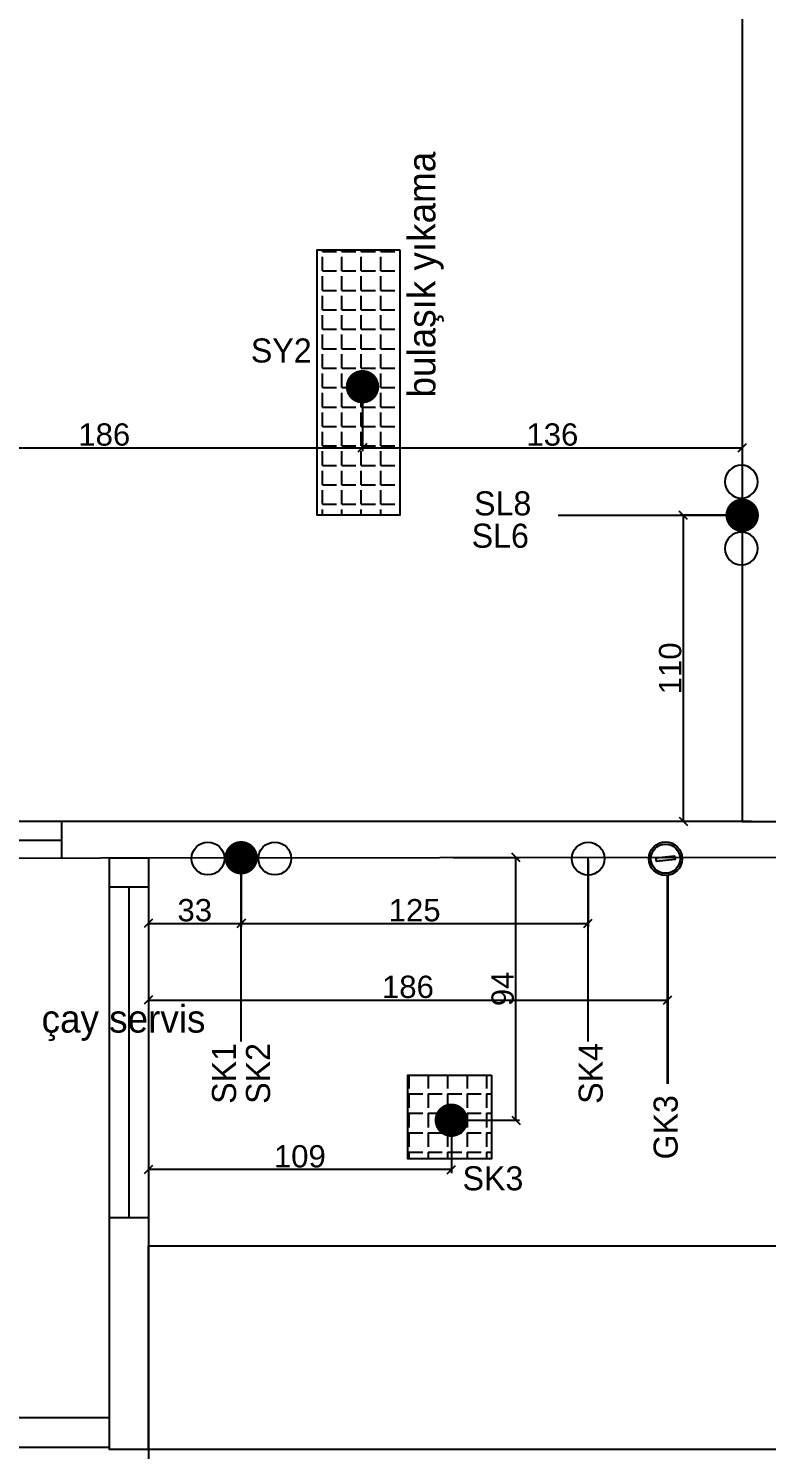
# Model space of a CAD drawing. Header units: millimetres. Extents: x -1066 to 22000, y -1118 to 1876.
# Drawn here: x 10151 to 10416, y 494 to 1005 of the extents above; entities that cross this region are included whole.
import ezdxf

# ---------------------------------------------------------------- set-up
doc = ezdxf.new("R2010")
doc.units = ezdxf.units.MM
doc.linetypes.add('DASHDOT', pattern=[25.4, 12.7, -6.35, 0, -6.35])
for name, color, linetype in [('DUVAR', 1, 'Continuous'), ('S2000-019 Su Tes İşaretler', 5, 'Continuous'), ('S2000-024 Gaz Tes İşaretler', 3, 'Continuous'), ('SIH', 4, 'Continuous'), ('SU', 152, 'Continuous'), ('wall', 4, 'Continuous')]:
    doc.layers.add(name, color=color, linetype=linetype)
doc.layers.add('ELK', color=1, linetype='Continuous', lineweight=35)
doc.layers.add('GAZ', color=200, linetype='Continuous', lineweight=25)
doc.styles.get("Standard").update_dxf_attribs({"font": 'arial.ttf'})
doc.styles.add('TAKSİM', font='GOTHIC.TTF', dxfattribs={"height": 20})
doc.dimstyles.new('OLCU50', dxfattribs={"dimtxt": 8, "dimasz": 3, "dimexe": 1.25, "dimexo": 0.625, "dimtad": 1, "dimdec": 0, "dimtxsty": 'Standard', "dimblk": 'OBLIQUE', "dimcen": 2.5, "dimclrd": 256, "dimclre": 251, "dimclrt": 25, "dimadec": 0, "dimazin": 0, "dimtfac": 1, "dimtdec": 0, "dimtmove": 0, "dimatfit": 3, "dimldrblk": 'OBLIQUE', "dimfxl": 1, "dimarcsym": 0})

# ---------------------------------------------------------------- blocks, each defined once
blk = doc.blocks.new('A$C45BD7F52')
at = {"layer": 'S2000-024 Gaz Tes İşaretler'}
h = blk.add_hatch(color=256, dxfattribs=at)
h.paths.add_polyline_path([(8, 4, 1), (0, 4, 1)])
h.paths.add_polyline_path([(7.5, 4, 1), (0.5, 4, 1)], flags=16)
for radius in [4, 3.5]:
    blk.add_circle((4, 4), radius, dxfattribs=at)
blk = doc.blocks.new('A$C73223F6F')
at = {"layer": 'GAZ'}
blk.add_hatch(color=256, dxfattribs=at).paths.add_polyline_path([(2.63, 6.75), (2.59, 5.44), (9.36, 5.25), (9.4, 6.56)])
blk.add_lwpolyline([(2.63, 6.75), (9.4, 6.56), (9.36, 5.25), (2.59, 5.44)], close=True, dxfattribs=at)
at = {"layer": 'GAZ', "xscale": 1.499999999995655, "yscale": 1.499999999995655, "zscale": 1.499999999995655, "rotation": 358.3670394844737}
blk.add_blockref('A$C45BD7F52', (-0.17, 0.17), dxfattribs=at)
blk = doc.blocks.new('A$C7E7D3E18')
at = {"layer": 'SIH', "linetype": 'Continuous', "const_width": 6}
blk.add_lwpolyline([(3, 6, 1), (9, 6, 1)], format="xyb", close=True, dxfattribs=at)
blk = doc.blocks.new('A$C6E87713E')
at = {"layer": 'S2000-019 Su Tes İşaretler'}
for centre in [(5.89, 6.3), (29.89, 6.3)]:
    blk.add_circle(centre, 5.89, dxfattribs=at)
blk.add_blockref('A$C7E7D3E18', (11.95, 0))
blk = doc.blocks.new('_Oblique')
at = {"color": 0, "linetype": 'ByBlock', "lineweight": -2}
blk.add_line((-0.5, -0.5), (0.5, 0.5), dxfattribs=at)
blk = doc.blocks.new('*D133')
at = {"layer": 'Defpoints', "color": 0, "transparency": 16777216}
for p in [(10386.46, 830.11), (10407.58, 830.11), (10407.58, 720.11)]:
    blk.add_point(p, dxfattribs=at)
at = {"layer": 'DUVAR', "color": 251, "lineweight": -2, "transparency": 16777216}
for p, q in [((10406.96, 830.11), (10385.21, 830.11)), ((10406.96, 720.11), (10385.21, 720.11))]:
    blk.add_line(p, q, dxfattribs=at)
at = {"layer": 'DUVAR', "lineweight": -2, "transparency": 16777216}
blk.add_line((10386.46, 720.11), (10386.46, 830.11), dxfattribs=at)
at = {"layer": 'DUVAR', "lineweight": -2, "transparency": 16777216, "xscale": 3, "yscale": 3, "zscale": 3}
for p, rotation in [((10386.46, 830.11), 90), ((10386.46, 720.11), 270)]:
    blk.add_blockref('_Oblique', p, dxfattribs=dict(at, rotation=rotation))
at = {"layer": 'DUVAR', "color": 25, "transparency": 16777216, "insert": (10381.75, 775.11), "char_height": 8, "attachment_point": 5, "rotation": 90}
blk.add_mtext('110', dxfattribs=at)
blk = doc.blocks.new('*D134')
at = {"layer": 'Defpoints', "color": 0, "transparency": 16777216}
for p in [(10194.26, 707.07), (10380.75, 700.77), (10380.75, 655.94)]:
    blk.add_point(p, dxfattribs=at)
at = {"layer": 'DUVAR', "color": 251, "lineweight": -2, "transparency": 16777216}
for p, q in [((10194.26, 706.44), (10194.26, 654.69)), ((10380.75, 700.15), (10380.75, 654.69))]:
    blk.add_line(p, q, dxfattribs=at)
at = {"layer": 'DUVAR', "lineweight": -2, "transparency": 16777216}
blk.add_line((10194.26, 655.94), (10380.75, 655.94), dxfattribs=at)
at = {"layer": 'DUVAR', "lineweight": -2, "transparency": 16777216, "xscale": 3, "yscale": 3, "zscale": 3, "rotation": 180}
blk.add_blockref('_Oblique', (10194.26, 655.94), dxfattribs=at)
at = {"layer": 'DUVAR', "lineweight": -2, "transparency": 16777216, "xscale": 3, "yscale": 3, "zscale": 3}
blk.add_blockref('_Oblique', (10380.75, 655.94), dxfattribs=at)
at = {"layer": 'DUVAR', "color": 25, "transparency": 16777216, "insert": (10287.5, 660.65), "char_height": 8, "attachment_point": 5}
blk.add_mtext('186', dxfattribs=at)
blk = doc.blocks.new('*D138')
at = {"layer": 'Defpoints', "color": 0, "transparency": 16777216}
for p in [(10085.66, 876.3), (10271.19, 876.3), (10271.19, 854.36)]:
    blk.add_point(p, dxfattribs=at)
at = {"layer": 'DUVAR', "color": 251, "lineweight": -2, "transparency": 16777216}
for p, q in [((10085.66, 875.67), (10085.66, 853.11)), ((10271.19, 875.67), (10271.19, 853.11))]:
    blk.add_line(p, q, dxfattribs=at)
at = {"layer": 'DUVAR', "lineweight": -2, "transparency": 16777216}
blk.add_line((10085.66, 854.36), (10271.19, 854.36), dxfattribs=at)
at = {"layer": 'DUVAR', "lineweight": -2, "transparency": 16777216, "xscale": 3, "yscale": 3, "zscale": 3, "rotation": 180}
blk.add_blockref('_Oblique', (10085.66, 854.36), dxfattribs=at)
at = {"layer": 'DUVAR', "lineweight": -2, "transparency": 16777216, "xscale": 3, "yscale": 3, "zscale": 3}
blk.add_blockref('_Oblique', (10271.19, 854.36), dxfattribs=at)
at = {"layer": 'DUVAR', "color": 25, "transparency": 16777216, "insert": (10178.43, 859.07), "char_height": 8, "attachment_point": 5}
blk.add_mtext('186', dxfattribs=at)
blk = doc.blocks.new('*D139')
at = {"layer": 'Defpoints', "color": 0, "transparency": 16777216}
for p in [(10271.19, 876.3), (10407.58, 876.3), (10407.58, 854.36)]:
    blk.add_point(p, dxfattribs=at)
at = {"layer": 'DUVAR', "color": 251, "lineweight": -2, "transparency": 16777216}
for p, q in [((10271.19, 875.67), (10271.19, 853.11)), ((10407.58, 875.67), (10407.58, 853.11))]:
    blk.add_line(p, q, dxfattribs=at)
at = {"layer": 'DUVAR', "lineweight": -2, "transparency": 16777216}
blk.add_line((10271.19, 854.36), (10407.58, 854.36), dxfattribs=at)
at = {"layer": 'DUVAR', "lineweight": -2, "transparency": 16777216, "xscale": 3, "yscale": 3, "zscale": 3, "rotation": 180}
blk.add_blockref('_Oblique', (10271.19, 854.36), dxfattribs=at)
at = {"layer": 'DUVAR', "lineweight": -2, "transparency": 16777216, "xscale": 3, "yscale": 3, "zscale": 3}
blk.add_blockref('_Oblique', (10407.58, 854.36), dxfattribs=at)
at = {"layer": 'DUVAR', "color": 25, "transparency": 16777216, "insert": (10339.39, 859.07), "char_height": 8, "attachment_point": 5}
blk.add_mtext('136', dxfattribs=at)
blk = doc.blocks.new('*D149')
at = {"layer": 'Defpoints', "color": 0, "transparency": 16777216}
for p in [(10194.26, 531.14), (10605.77, 531.14), (10194.26, 465.58)]:
    blk.add_point(p, dxfattribs=at)
at = {"layer": 'DUVAR', "color": 251, "lineweight": -2, "transparency": 16777216}
for p, q in [((10194.26, 530.52), (10194.26, 464.33)), ((10605.77, 530.52), (10605.77, 464.33))]:
    blk.add_line(p, q, dxfattribs=at)
at = {"layer": 'DUVAR', "lineweight": -2, "transparency": 16777216}
blk.add_line((10605.77, 465.58), (10194.26, 465.58), dxfattribs=at)
at = {"layer": 'DUVAR', "lineweight": -2, "transparency": 16777216, "xscale": 3, "yscale": 3, "zscale": 3, "rotation": 180}
blk.add_blockref('_Oblique', (10194.26, 465.58), dxfattribs=at)
at = {"layer": 'DUVAR', "lineweight": -2, "transparency": 16777216, "xscale": 3, "yscale": 3, "zscale": 3}
blk.add_blockref('_Oblique', (10605.77, 465.58), dxfattribs=at)
at = {"layer": 'DUVAR', "color": 25, "transparency": 16777216, "insert": (10400.01, 470.23), "char_height": 8, "attachment_point": 5}
blk.add_mtext('412', dxfattribs=at)
blk = doc.blocks.new('*D150')
at = {"layer": 'Defpoints', "color": 0, "transparency": 16777216}
for p in [(10194.26, 707.07), (10227.61, 707.07), (10227.61, 683.47)]:
    blk.add_point(p, dxfattribs=at)
at = {"layer": 'DUVAR', "color": 251, "lineweight": -2, "transparency": 16777216}
for p, q in [((10194.26, 706.44), (10194.26, 682.22)), ((10227.61, 706.44), (10227.61, 682.22))]:
    blk.add_line(p, q, dxfattribs=at)
at = {"layer": 'DUVAR', "lineweight": -2, "transparency": 16777216}
blk.add_line((10194.26, 683.47), (10227.61, 683.47), dxfattribs=at)
at = {"layer": 'DUVAR', "lineweight": -2, "transparency": 16777216, "xscale": 3, "yscale": 3, "zscale": 3, "rotation": 180}
blk.add_blockref('_Oblique', (10194.26, 683.47), dxfattribs=at)
at = {"layer": 'DUVAR', "lineweight": -2, "transparency": 16777216, "xscale": 3, "yscale": 3, "zscale": 3}
blk.add_blockref('_Oblique', (10227.61, 683.47), dxfattribs=at)
at = {"layer": 'DUVAR', "color": 25, "transparency": 16777216, "insert": (10210.93, 688.18), "char_height": 8, "attachment_point": 5}
blk.add_mtext('33', dxfattribs=at)
blk = doc.blocks.new('*D151')
at = {"layer": 'Defpoints', "color": 0, "transparency": 16777216}
for p in [(10227.61, 707.07), (10352.24, 706.76), (10352.24, 683.47)]:
    blk.add_point(p, dxfattribs=at)
at = {"layer": 'DUVAR', "color": 251, "lineweight": -2, "transparency": 16777216}
for p, q in [((10227.61, 706.44), (10227.61, 682.22)), ((10352.24, 706.14), (10352.24, 682.22))]:
    blk.add_line(p, q, dxfattribs=at)
at = {"layer": 'DUVAR', "lineweight": -2, "transparency": 16777216}
blk.add_line((10227.61, 683.47), (10352.24, 683.47), dxfattribs=at)
at = {"layer": 'DUVAR', "lineweight": -2, "transparency": 16777216, "xscale": 3, "yscale": 3, "zscale": 3, "rotation": 180}
blk.add_blockref('_Oblique', (10227.61, 683.47), dxfattribs=at)
at = {"layer": 'DUVAR', "lineweight": -2, "transparency": 16777216, "xscale": 3, "yscale": 3, "zscale": 3}
blk.add_blockref('_Oblique', (10352.24, 683.47), dxfattribs=at)
at = {"layer": 'DUVAR', "color": 25, "transparency": 16777216, "insert": (10289.92, 688.18), "char_height": 8, "attachment_point": 5}
blk.add_mtext('125', dxfattribs=at)
blk = doc.blocks.new('*D152')
at = {"layer": 'Defpoints', "color": 0, "transparency": 16777216}
for p in [(10194.26, 612.77), (10303.1, 612.77), (10194.26, 595.06)]:
    blk.add_point(p, dxfattribs=at)
at = {"layer": 'DUVAR', "color": 251, "lineweight": -2, "transparency": 16777216}
for p, q in [((10194.26, 612.14), (10194.26, 593.81)), ((10303.1, 612.14), (10303.1, 593.81))]:
    blk.add_line(p, q, dxfattribs=at)
at = {"layer": 'DUVAR', "lineweight": -2, "transparency": 16777216}
blk.add_line((10303.1, 595.06), (10194.26, 595.06), dxfattribs=at)
at = {"layer": 'DUVAR', "lineweight": -2, "transparency": 16777216, "xscale": 3, "yscale": 3, "zscale": 3, "rotation": 180}
blk.add_blockref('_Oblique', (10194.26, 595.06), dxfattribs=at)
at = {"layer": 'DUVAR', "lineweight": -2, "transparency": 16777216, "xscale": 3, "yscale": 3, "zscale": 3}
blk.add_blockref('_Oblique', (10303.1, 595.06), dxfattribs=at)
at = {"layer": 'DUVAR', "color": 25, "transparency": 16777216, "insert": (10248.68, 599.77), "char_height": 8, "attachment_point": 5}
blk.add_mtext('109', dxfattribs=at)
blk = doc.blocks.new('*D153')
at = {"layer": 'Defpoints', "color": 0, "transparency": 16777216}
for p in [(10303.1, 707.16), (10326.28, 707.16), (10303.1, 612.77)]:
    blk.add_point(p, dxfattribs=at)
at = {"layer": 'DUVAR', "color": 251, "lineweight": -2, "transparency": 16777216}
for p, q in [((10303.73, 707.16), (10327.53, 707.16)), ((10303.73, 612.77), (10327.53, 612.77))]:
    blk.add_line(p, q, dxfattribs=at)
at = {"layer": 'DUVAR', "lineweight": -2, "transparency": 16777216}
blk.add_line((10326.28, 612.77), (10326.28, 707.16), dxfattribs=at)
at = {"layer": 'DUVAR', "lineweight": -2, "transparency": 16777216, "xscale": 3, "yscale": 3, "zscale": 3}
for p, rotation in [((10326.28, 707.16), 90), ((10326.28, 612.77), 270)]:
    blk.add_blockref('_Oblique', p, dxfattribs=dict(at, rotation=rotation))
at = {"layer": 'DUVAR', "color": 25, "transparency": 16777216, "insert": (10321.57, 659.96), "char_height": 8, "attachment_point": 5, "rotation": 90}
blk.add_mtext('94', dxfattribs=at)

msp = doc.modelspace()

# ---------------------------------------------------------------- hatches: boundary and pattern name
at = {"layer": 'DUVAR'}
h = msp.add_hatch(dxfattribs=at)
h.set_pattern_fill('ANGLE', color=256)
h.set_pattern_definition([(360, (8217.149, -4684.102), (-9e-15, 6.985), [5.08, -1.905]), (90, (8217.149, -4684.102), (-6.985, -8e-15), [5.08, -1.905])])
h.paths.add_polyline_path([(10254.76, 830.29), (10284.76, 830.29), (10284.76, 925.29), (10254.76, 925.29)])
h = msp.add_hatch(dxfattribs=at)
h.set_pattern_fill('ANGLE', color=256, angle=270)
h.set_pattern_definition([(270, (11412.3684, -3750.345), (6.985, 1e-14), [5.08, -1.905]), (360, (11412.3684, -3750.345), (-1e-14, 6.985), [5.08, -1.905])])
h.paths.add_polyline_path([(10317.53, 598.91), (10317.53, 628.91), (10287.53, 628.91), (10287.53, 598.91)])

# ---------------------------------------------------------------- linework, layer by layer
for p, q in [((10163.17, 706.9), (10163.17, 719.75)), ((10024.34, 713.69), (10163.17, 713.33)), ((10194.26, 696.48), (10180.34, 696.48)), ((10187.3, 696.48), (10187.3, 577.85)), ((10180.34, 577.85), (10194.26, 577.85))]:
    msp.add_line(p, q)
for points in [[(10420.58, 1027.11), (10420.58, 1106.11), (10407.58, 1106.11), (10407.58, 720.11), (10420.58, 720.11), (10420.58, 1012.11)], [(9931.03, 1080.11), (9933.65, 874.78), (9933.65, 874.78), (9933.65, 863.22), (9933.65, 863.22), (9933.65, 706.84), (10420.58, 707.26), (10420.58, 707.26)], [(10410.93, 720.11), (10410.93, 720.11), (9959.34, 720.11), (9959.34, 1080.11), (9931.03, 1080.11)], [(10180.34, 552.32), (10180.34, 707.07), (10194.26, 707.07), (10194.26, 494.46), (10180.34, 494.46), (10180.34, 552.32)]]:
    msp.add_lwpolyline(points)
msp.add_lwpolyline([(9734.51, 495.31), (10180.34, 495.31), (10180.34, 505.83), (9734.51, 505.83)], close=True)
for points in [[(10284.76, 925.29), (10254.76, 925.29), (10254.76, 830.29), (10284.76, 830.29)], [(10317.53, 628.91), (10317.53, 598.91), (10287.53, 598.91), (10287.53, 628.91)], [(10194.26, 567.71), (10656.26, 567.71), (10656.26, 494.45), (10194.26, 494.45)]]:
    msp.add_lwpolyline(points, close=True, dxfattribs=at)
at = {"layer": 'ELK', "color": 3}
msp.add_line((10380.75, 700.77), (10380.75, 625.91), dxfattribs=at)
at = {"layer": 'S2000-019 Su Tes İşaretler'}
msp.add_circle((10352.24, 706.76), 5.89, dxfattribs=at)
at = {"layer": 'SU'}
for p, q in [((10341.53, 830.11), (10407.58, 830.11)), ((10227.61, 641.01), (10227.61, 707.07)), ((10352.24, 641.01), (10352.24, 707.07))]:
    msp.add_line(p, q, dxfattribs=at)

# ---------------------------------------------------------------- block references
at = {"extrusion": (0, 0, -1), "zscale": -1, "rotation": 180}
for p in [(-10265.19, 882.3), (-10297.1, 618.77)]:
    msp.add_blockref('A$C7E7D3E18', p, dxfattribs=at)
at = {"layer": 'GAZ', "color": 3, "rotation": 8.454303259601312}
msp.add_blockref('A$C73223F6F', (10374.98, 699.92), dxfattribs=at)
at = {"layer": 'wall', "color": 0, "linetype": 'DASHDOT', "xscale": -1, "rotation": 90}
msp.add_blockref('A$C6E87713E', (10413.58, 848.06), dxfattribs=at)
at = {"layer": 'wall', "color": 0, "linetype": 'DASHDOT', "rotation": 180}
msp.add_blockref('A$C6E87713E', (10245.56, 713.07), dxfattribs=at)

# ---------------------------------------------------------------- texts
at = {"style": 'TAKSİM'}
msp.add_text('bulaşık yıkama', height=9.9, rotation=90, dxfattribs=at).set_placement((10297.37, 872.41))
msp.add_text('çay servis', height=9.9, dxfattribs=at).set_placement((10155.92, 644.26, 0))
at = {"layer": 'ELK', "color": 3, "style": 'TAKSİM'}
msp.add_text('GK3', height=8.64, rotation=90, dxfattribs=at).set_placement((10384.39, 598.68))
at = {"layer": 'SU', "style": 'TAKSİM'}
for s, p in [('SY2', (10231.1, 884.99)), ('SL8', (10311.27, 830.07)), ('SL6', (10310.4, 818.45)), ('SK3', (10307.13, 587.59))]:
    msp.add_text(s, height=8.64, dxfattribs=at).set_placement(p)
for s, p in [('SK1', (10225.77, 618.67)), ('SK2', (10237.98, 618.67)), ('SK4', (10357.48, 618.67))]:
    msp.add_text(s, height=8.64, rotation=90, dxfattribs=at).set_placement(p)

# ---------------------------------------------------------------- dimensions: what is measured, and where the dimension line sits
at = {"layer": 'DUVAR'}
for base, p1, p2, picture, middle in [((10271.19, 854.36), (10085.66, 876.3), (10271.19, 876.3), '*D138', (10178.43, 859.07)), ((10407.58, 854.36), (10271.19, 876.3), (10407.58, 876.3), '*D139', (10339.39, 859.07)), ((10380.75, 655.94), (10194.26, 707.07), (10380.75, 700.77), '*D134', (10287.5, 660.65)), ((10227.61, 683.47), (10194.26, 707.07), (10227.61, 707.07), '*D150', (10210.93, 688.18)), ((10194.26, 595.06), (10303.1, 612.77), (10194.26, 612.77), '*D152', (10248.68, 599.77)), ((10194.26, 465.58), (10605.77, 531.14), (10194.26, 531.14), '*D149', (10400.01, 470.23))]:
    dim = msp.add_linear_dim(base=base, p1=p1, p2=p2, dimstyle='OLCU50', dxfattribs=at)
    dim.commit()
    dim.dimension.update_dxf_attribs({"geometry": picture, "text_midpoint": middle})
for base, p1, p2, picture, middle in [((10386.46, 830.11), (10407.58, 720.11), (10407.58, 830.11), '*D133', (10381.75, 775.11)), ((10326.28, 707.16), (10303.1, 612.77), (10303.1, 707.16), '*D153', (10321.57, 659.96))]:
    dim = msp.add_linear_dim(base=base, p1=p1, p2=p2, angle=90, dimstyle='OLCU50', dxfattribs=at)
    dim.commit()
    dim.dimension.update_dxf_attribs({"geometry": picture, "text_midpoint": middle})
dim = msp.add_linear_dim(base=(10352.24, 683.47), p1=(10227.61, 707.07), p2=(10352.24, 706.76), dimstyle='OLCU50', override={"dimtmove": 1}, dxfattribs=at)
dim.commit()
dim.dimension.update_dxf_attribs({"geometry": '*D151', "text_midpoint": (10289.92, 688.18)})

doc.saveas('drawing.dxf')
